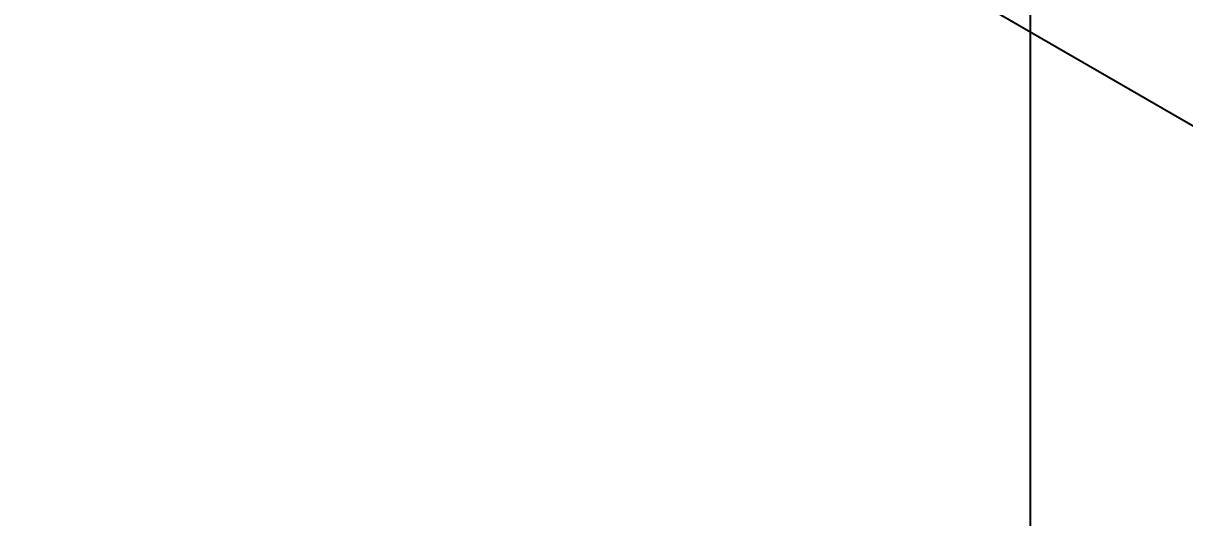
# Model space of a CAD drawing. Header units: millimetres. Extents: x 89051 to 218395, y -330386 to -125649.
# Drawn here: x 90671.2 to 90849.7, y -134580.9 to -134505 of the extents above; entities that cross this region are included whole.
import ezdxf

# ---------------------------------------------------------------- set-up
doc = ezdxf.new("R2010")
doc.units = ezdxf.units.MM
doc.header["$LTSCALE"] = 13
for name, pattern in [('1 实线', [0]), ('ACAD_ISO03W100', [1.18, 0.47, -0.71]), ('CENTER', [50.8, 31.75, -6.35, 6.35, -6.35])]:
    doc.linetypes.add(name, pattern=pattern)
doc.layers.get('0').update_dxf_attribs({"color": 1, "linetype": 'CENTER'})
doc.layers.add('标注、文本', color=3, linetype='Continuous', lineweight=25)
doc.layers.add('粗实线', color=4, linetype='Continuous')
doc.styles.get("Standard").update_dxf_attribs({"font": 'gbenor.shx', "bigfont": 'gbcbig.shx'})
doc.dimstyles.new('1-15', dxfattribs={"dimscale": 20, "dimtxt": 3.5, "dimasz": 2, "dimexe": 1.5, "dimexo": 0.5, "dimgap": 0.5, "dimtad": 1, "dimtoh": 1, "dimdec": 1, "dimdsep": 46, "dimtxsty": 'Standard', "dimcen": 2.5, "dimclrd": 3, "dimclre": 3, "dimclrt": 3, "dimadec": 0, "dimazin": 2, "dimtfac": 1, "dimtdec": 1, "dimtmove": 0, "dimatfit": 2, "dimfxl": 1, "dimarcsym": 0})

# ---------------------------------------------------------------- blocks, each defined once
blk = doc.blocks.new('*D567')
at = {"layer": 'Defpoints', "color": 0, "transparency": 16777216}
for p in [(90825.93, -134295.7), (90100.62, -134341.66), (90825.93, -134923.23)]:
    blk.add_point(p, dxfattribs=at)
at = {"layer": '标注、文本', "color": 3, "lineweight": -2, "transparency": 16777216}
for p, q in [((90825.93, -134305.7), (90825.93, -134953.23)), ((90100.62, -134351.66), (90100.62, -134953.23)), ((90140.62, -134923.23), (90785.93, -134923.23))]:
    blk.add_line(p, q, dxfattribs=at)
at = {"layer": '标注、文本', "color": 3, "transparency": 16777216}
for points in [[(90140.62, -134916.56), (90140.62, -134929.9), (90100.62, -134923.23)], [(90785.93, -134916.56), (90785.93, -134929.9), (90825.93, -134923.23)]]:
    blk.add_solid(points, dxfattribs=at)
at = {"layer": '标注、文本', "color": 3, "transparency": 16777216, "insert": (90463.27, -134878.23), "char_height": 70, "attachment_point": 5}
blk.add_mtext('761', dxfattribs=at)
blk = doc.blocks.new('*D581')
at = {"layer": 'Defpoints', "color": 0, "transparency": 16777216}
for p in [(90705.91, -134300.78), (90845.01, -134300.78), (90674.31, -134418.72), (90920.56, -134464.76), (90794.78, -134488.27)]:
    blk.add_point(p, dxfattribs=at)
at = {"layer": '标注、文本', "color": 3, "lineweight": -2, "transparency": 16777216}
for p, q in [((90855.01, -134300.78), (90979.47, -134300.78)), ((90803.44, -134493.27), (90911.22, -134555.5))]:
    blk.add_line(p, q, dxfattribs=at)
blk.add_arc((90470.03, -134300.78), 479.44, 334.7816, 355.2184, dxfattribs=at)
at = {"layer": '标注、文本', "color": 3, "transparency": 16777216}
for points in [[(90941.14, -134340.47), (90954.47, -134341.02), (90949.47, -134300.78)], [(90909.69, -134508.14), (90897.87, -134501.96), (90885.24, -134540.5)]]:
    blk.add_solid(points, dxfattribs=at)
at = {"layer": '标注、文本', "color": 3, "transparency": 16777216, "insert": (90889.67, -134413.22), "char_height": 70, "attachment_point": 5, "rotation": 75}
blk.add_mtext('30°', dxfattribs=at)

msp = doc.modelspace()

# ---------------------------------------------------------------- linework, layer by layer
at = {"color": 7, "linetype": '1 实线', "lineweight": 0}
for radius in [269.5, 241]:
    msp.add_circle((90470.03, -134300.78), radius, dxfattribs=at)
at = {"layer": '粗实线', "color": 2, "linetype": 'ACAD_ISO03W100', "ltscale": 2}
for radius in [266.5, 265, 262]:
    msp.add_circle((90470.03, -134300.78), radius, dxfattribs=at)

# ---------------------------------------------------------------- dimensions: what is measured, and where the dimension line sits
at = {"layer": '标注、文本'}
dim = msp.add_linear_dim(base=(90825.93, -134923.23), p1=(90100.62, -134341.66), p2=(90825.93, -134295.7), text='761', dimstyle='1-15', dxfattribs=at)
dim.commit()
dim.dimension.update_dxf_attribs({"geometry": '*D567', "text_midpoint": (90463.27, -134878.23)})
dim = msp.add_angular_dim_2l(base=(90920.56, -134464.76), line1=((90674.31, -134418.72), (90794.78, -134488.27)), line2=((90705.91, -134300.78), (90845.01, -134300.78)), dimstyle='1-15', dxfattribs=at)
dim.commit()
dim.dimension.update_dxf_attribs({"geometry": '*D581', "text_midpoint": (90889.67, -134413.22)})

doc.saveas('drawing.dxf')
